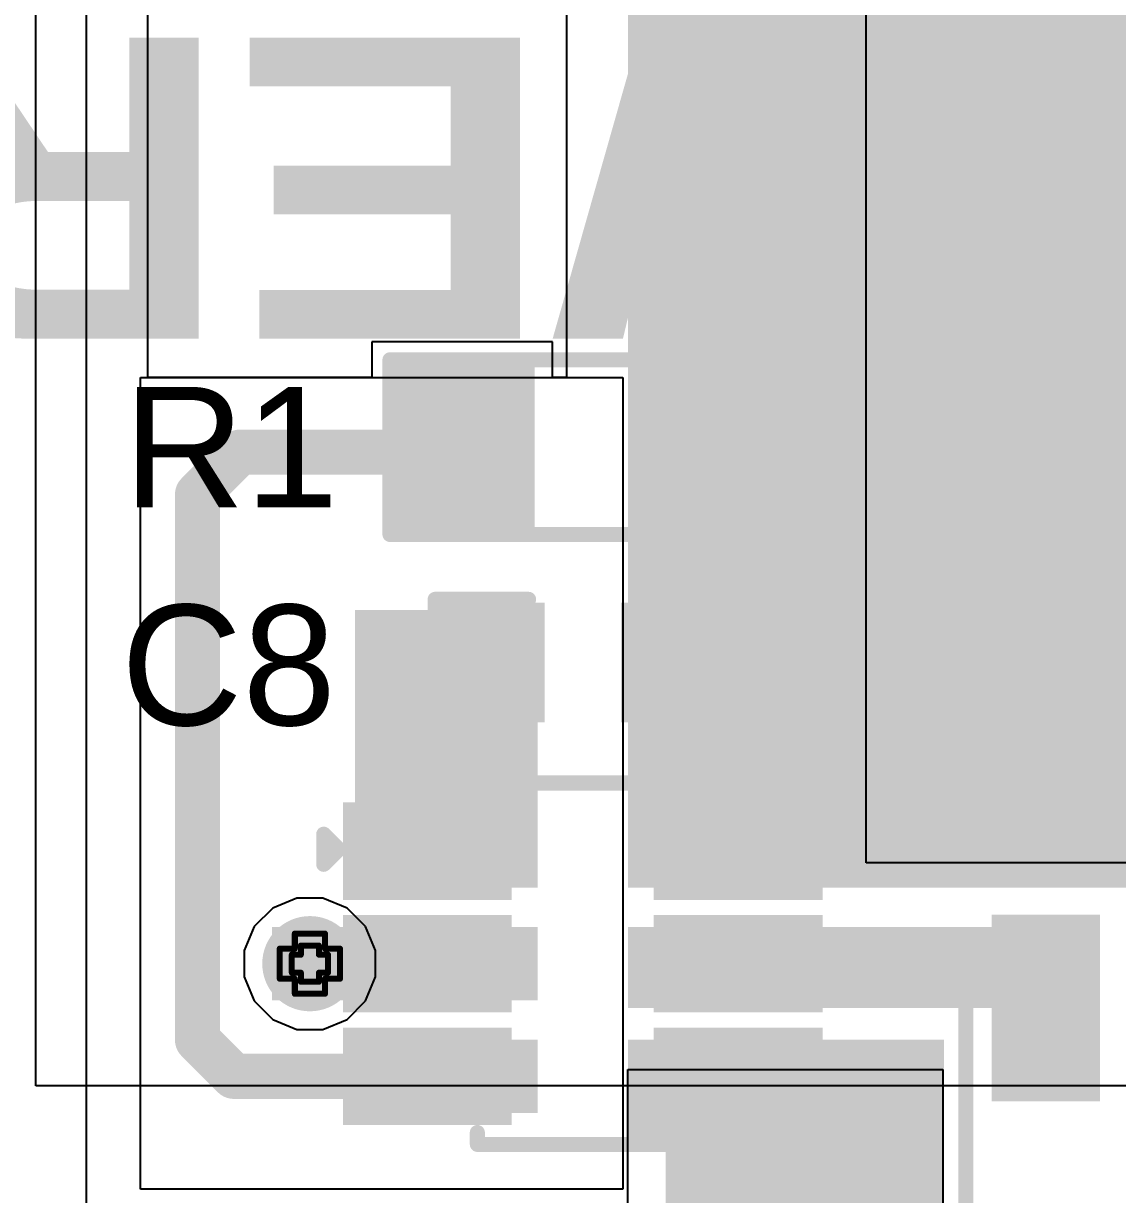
# Model space of a CAD drawing. Header units: inches. Extents: x -3 to 5259, y -3 to 5282.
# Drawn here: x 119.13 to 128.36, y 80.82 to 90.7 of the extents above; entities that cross this region are included whole.
import ezdxf

# ---------------------------------------------------------------- set-up
doc = ezdxf.new("R2010")
doc.units = ezdxf.units.IN
for name, color, linetype in [('Bottom Layer', 5, 'Continuous'), ('Bottom Solder', 6, 'Continuous'), ('Drill Drawing', 1, 'Continuous'), ('Layer 1', 16, 'Continuous'), ('Layer 2', 76, 'Continuous'), ('Top Layer', 1, 'Continuous'), ('Top Overlay', 2, 'Continuous'), ('Top Paste', 8, 'Continuous'), ('Top Solder', 216, 'Continuous'), ('Via Holes', 16, 'Continuous')]:
    doc.layers.add(name, color=color, linetype=linetype)
doc.styles.add('Arial', font='', dxfattribs={"height": 0.2})
doc.styles.add('Arial Black_Bold', font='', dxfattribs={"height": 0.2})
doc.styles.get('Arial').set_extended_font_data('Arial')
doc.styles.get('Arial Black_Bold').set_extended_font_data('Arial Black', bold=True)

# ---------------------------------------------------------------- blocks, each defined once
blk = doc.blocks.new('SOT_23_6_27')
at = {"layer": 'Top Layer'}
for points in [[(-1.92, 1.26), (-0.7, 1.26), (-0.7, 0.64), (-1.92, 0.64)], [(0.7, 1.26), (1.92, 1.26), (1.92, 0.64), (0.7, 0.64)], [(-1.92, 0.31), (-0.7, 0.31), (-0.7, -0.31), (-1.92, -0.31)], [(0.7, 0.31), (1.92, 0.31), (1.92, -0.31), (0.7, -0.31)], [(-1.92, -0.64), (-0.7, -0.64), (-0.7, -1.26), (-1.92, -1.26)], [(0.7, -0.64), (1.92, -0.64), (1.92, -1.26), (0.7, -1.26)]]:
    blk.add_hatch(color=1, dxfattribs=at).paths.add_polyline_path(points)
at = {"layer": 'Top Paste'}
for points in [[(-1.92, 1.26), (-0.7, 1.26), (-0.7, 0.64), (-1.92, 0.64)], [(0.7, 1.26), (1.92, 1.26), (1.92, 0.64), (0.7, 0.64)], [(-1.92, 0.31), (-0.7, 0.31), (-0.7, -0.31), (-1.92, -0.31)], [(0.7, 0.31), (1.92, 0.31), (1.92, -0.31), (0.7, -0.31)], [(-1.92, -0.64), (-0.7, -0.64), (-0.7, -1.26), (-1.92, -1.26)], [(0.7, -0.64), (1.92, -0.64), (1.92, -1.26), (0.7, -1.26)]]:
    blk.add_hatch(color=8, dxfattribs=at).paths.add_polyline_path(points)
at = {"layer": 'Top Solder'}
for points in [[(-2.0216, 1.3616), (-0.5984, 1.3616), (-0.5984, 0.5384), (-2.0216, 0.5384)], [(0.5984, 1.3616), (2.0216, 1.3616), (2.0216, 0.5384), (0.5984, 0.5384)], [(-2.0216, 0.4116), (-0.5984, 0.4116), (-0.5984, -0.4116), (-2.0216, -0.4116)], [(0.5984, 0.4116), (2.0216, 0.4116), (2.0216, -0.4116), (0.5984, -0.4116)], [(-2.0216, -0.5384), (-0.5984, -0.5384), (-0.5984, -1.3616), (-2.0216, -1.3616)], [(0.5984, -0.5384), (2.0216, -0.5384), (2.0216, -1.3616), (0.5984, -1.3616)]]:
    blk.add_hatch(color=216, dxfattribs=at).paths.add_polyline_path(points)
at = {"layer": 'Top Overlay'}
for points in [[(-0.889, 1.524, 0.127, 0.127, 0), (0.8636, 1.524, 0.127, 0.127, 0)], [(-0.889, 1.424, 0.127, 0.127, 0), (-0.889, 1.524, 0.127, 0.127, 0)], [(0.8636, 1.424, 0.127, 0.127, 0), (0.8636, 1.524, 0.127, 0.127, 0)], [(-2.1844, 1.0922, 0.127, 0.127, 0), (-2.0574, 0.9652, 0.127, 0.127, 0)], [(-2.1844, 0.8382, 0.127, 0.127, 0), (-2.1844, 1.0922, 0.127, 0.127, 0)], [(-2.1844, 0.8382, 0.127, 0.127, 0), (-2.0574, 0.9652, 0.127, 0.127, 0)], [(-0.889, -1.524, 0.127, 0.127, 0), (-0.889, -1.424, 0.127, 0.127, 0)], [(0.8636, -1.524, 0.127, 0.127, 0), (0.8636, -1.424, 0.127, 0.127, 0)], [(-0.889, -1.524, 0.127, 0.127, 0), (0.8636, -1.524, 0.127, 0.127, 0)]]:
    blk.add_lwpolyline(points, format="xyseb", dxfattribs=at)
for points in [[(-0.9207, 1.524, 0.0635, 0.0635, 1), (-0.8572, 1.524, 0.0635, 0.0635, 1)], [(-0.9207, 1.524, 0.0635, 0.0635, 1), (-0.8572, 1.524, 0.0635, 0.0635, 1)], [(0.8318, 1.524, 0.0635, 0.0635, 1), (0.8953, 1.524, 0.0635, 0.0635, 1)], [(0.8318, 1.524, 0.0635, 0.0635, 1), (0.8953, 1.524, 0.0635, 0.0635, 1)], [(-0.9207, 1.424, 0.0635, 0.0635, 1), (-0.8572, 1.424, 0.0635, 0.0635, 1)], [(0.8318, 1.424, 0.0635, 0.0635, 1), (0.8953, 1.424, 0.0635, 0.0635, 1)], [(-2.2161, 1.0922, 0.0635, 0.0635, 1), (-2.1526, 1.0922, 0.0635, 0.0635, 1)], [(-2.2161, 1.0922, 0.0635, 0.0635, 1), (-2.1526, 1.0922, 0.0635, 0.0635, 1)], [(-2.0892, 0.9652, 0.0635, 0.0635, 1), (-2.0257, 0.9652, 0.0635, 0.0635, 1)], [(-2.0892, 0.9652, 0.0635, 0.0635, 1), (-2.0257, 0.9652, 0.0635, 0.0635, 1)], [(-2.2161, 0.8382, 0.0635, 0.0635, 1), (-2.1526, 0.8382, 0.0635, 0.0635, 1)], [(-2.2161, 0.8382, 0.0635, 0.0635, 1), (-2.1526, 0.8382, 0.0635, 0.0635, 1)], [(-0.9207, -1.424, 0.0635, 0.0635, 1), (-0.8572, -1.424, 0.0635, 0.0635, 1)], [(0.8318, -1.424, 0.0635, 0.0635, 1), (0.8953, -1.424, 0.0635, 0.0635, 1)], [(-0.9207, -1.524, 0.0635, 0.0635, 1), (-0.8572, -1.524, 0.0635, 0.0635, 1)], [(-0.9207, -1.524, 0.0635, 0.0635, 1), (-0.8572, -1.524, 0.0635, 0.0635, 1)], [(0.8318, -1.524, 0.0635, 0.0635, 1), (0.8953, -1.524, 0.0635, 0.0635, 1)], [(0.8318, -1.524, 0.0635, 0.0635, 1), (0.8953, -1.524, 0.0635, 0.0635, 1)]]:
    blk.add_lwpolyline(points, format="xyseb", close=True, dxfattribs=at)
blk = doc.blocks.new('RES_0805_159')
at = {"layer": 'Top Layer'}
for points in [[(-1.524, 0.635), (-0.508, 0.635), (-0.508, -0.635), (-1.524, -0.635)], [(0.508, 0.635), (1.524, 0.635), (1.524, -0.635), (0.508, -0.635)]]:
    blk.add_hatch(color=1, dxfattribs=at).paths.add_polyline_path(points)
at = {"layer": 'Top Paste'}
for points in [[(-1.524, 0.635), (-0.508, 0.635), (-0.508, -0.635), (-1.524, -0.635)], [(0.508, 0.635), (1.524, 0.635), (1.524, -0.635), (0.508, -0.635)]]:
    blk.add_hatch(color=8, dxfattribs=at).paths.add_polyline_path(points)
at = {"layer": 'Top Solder'}
for points in [[(-1.6256, 0.7366), (-0.4064, 0.7366), (-0.4064, -0.7366), (-1.6256, -0.7366)], [(0.4064, 0.7366), (1.6256, 0.7366), (1.6256, -0.7366), (0.4064, -0.7366)]]:
    blk.add_hatch(color=216, dxfattribs=at).paths.add_polyline_path(points)
at = {"layer": 'Top Overlay'}
for points in [[(-1.6256, 0.7366, 0.127, 0.127, 0), (1.6256, 0.7366, 0.127, 0.127, 0)], [(-1.6256, -0.7366, 0.127, 0.127, 0), (-1.6256, 0.7366, 0.127, 0.127, 0)], [(1.6256, -0.7366, 0.127, 0.127, 0), (1.6256, 0.7366, 0.127, 0.127, 0)], [(-1.6256, -0.7366, 0.127, 0.127, 0), (1.6256, -0.7366, 0.127, 0.127, 0)]]:
    blk.add_lwpolyline(points, format="xyseb", dxfattribs=at)
for points in [[(-1.65735, 0.7366, 0.0635, 0.0635, 1), (-1.59385, 0.7366, 0.0635, 0.0635, 1)], [(-1.65735, 0.7366, 0.0635, 0.0635, 1), (-1.59385, 0.7366, 0.0635, 0.0635, 1)], [(1.59385, 0.7366, 0.0635, 0.0635, 1), (1.65735, 0.7366, 0.0635, 0.0635, 1)], [(1.59385, 0.7366, 0.0635, 0.0635, 1), (1.65735, 0.7366, 0.0635, 0.0635, 1)], [(-1.65735, -0.7366, 0.0635, 0.0635, 1), (-1.59385, -0.7366, 0.0635, 0.0635, 1)], [(-1.65735, -0.7366, 0.0635, 0.0635, 1), (-1.59385, -0.7366, 0.0635, 0.0635, 1)], [(1.59385, -0.7366, 0.0635, 0.0635, 1), (1.65735, -0.7366, 0.0635, 0.0635, 1)], [(1.59385, -0.7366, 0.0635, 0.0635, 1), (1.65735, -0.7366, 0.0635, 0.0635, 1)]]:
    blk.add_lwpolyline(points, format="xyseb", close=True, dxfattribs=at)
blk = doc.blocks.new('SON_8_5_6__166')
at = {"layer": 'Top Layer'}
blk.add_hatch(color=1, dxfattribs=at).paths.add_polyline_path([(-2.071, -1.55), (-0.699, -1.55), (-0.699, -2.26), (-2.071, -2.26)])
at = {"layer": 'Top Paste'}
blk.add_hatch(color=8, dxfattribs=at).paths.add_polyline_path([(-1.921, -1.7), (-0.849, -1.7), (-0.849, -2.11), (-1.921, -2.11)])
at = {"layer": 'Top Solder'}
blk.add_hatch(color=216, dxfattribs=at).paths.add_polyline_path([(-2.1726, -1.4484), (-0.5974, -1.4484), (-0.5974, -2.3616), (-2.1726, -2.3616)])
at = {"layer": 'Top Overlay'}
blk.add_lwpolyline([(4.385, -2.58, 0.127, 0.127, 0), (-1.615, -2.58, 0.127, 0.127, 0)], format="xyseb", dxfattribs=at)
blk.add_lwpolyline([(-1.6467, -2.58, 0.0635, 0.0635, 1), (-1.5832, -2.58, 0.0635, 0.0635, 1)], format="xyseb", close=True, dxfattribs=at)
blk = doc.blocks.new('C___0603_275')
at = {"layer": 'Top Layer'}
for points in [[(-0.381, 0.4445), (-0.381, -0.4445), (-1.143, -0.4445), (-1.143, 0.4445)], [(1.143, 0.4445), (1.143, -0.4445), (0.381, -0.4445), (0.381, 0.4445)]]:
    blk.add_hatch(color=1, dxfattribs=at).paths.add_polyline_path(points)
at = {"layer": 'Top Paste'}
for points in [[(-0.381, 0.4445), (-0.381, -0.4445), (-1.143, -0.4445), (-1.143, 0.4445)], [(1.143, 0.4445), (1.143, -0.4445), (0.381, -0.4445), (0.381, 0.4445)]]:
    blk.add_hatch(color=8, dxfattribs=at).paths.add_polyline_path(points)
at = {"layer": 'Top Solder'}
for points in [[(-0.321, 0.5045), (-0.321, -0.5045), (-1.203, -0.5045), (-1.203, 0.5045)], [(1.203, 0.5045), (1.203, -0.5045), (0.321, -0.5045), (0.321, 0.5045)]]:
    blk.add_hatch(color=216, dxfattribs=at).paths.add_polyline_path(points)
at = {"layer": 'Top Overlay'}
for points in [[(-1.2446, 0.5334, 0.127, 0.127, 0), (-0.4572, 0.5334, 0.127, 0.127, 0)], [(-1.2446, -0.5334, 0.127, 0.127, 0), (-1.2446, 0.5334, 0.127, 0.127, 0)], [(0.4572, 0.5334, 0.127, 0.127, 0), (1.2446, 0.5334, 0.127, 0.127, 0)], [(1.2446, -0.5334, 0.127, 0.127, 0), (1.2446, 0.5334, 0.127, 0.127, 0)], [(-1.2446, -0.5334, 0.127, 0.127, 0), (-0.4572, -0.5334, 0.127, 0.127, 0)], [(0.4572, -0.5334, 0.127, 0.127, 0), (1.2446, -0.5334, 0.127, 0.127, 0)]]:
    blk.add_lwpolyline(points, format="xyseb", dxfattribs=at)
for points in [[(-1.2764, 0.5334, 0.0635, 0.0635, 1), (-1.2128, 0.5334, 0.0635, 0.0635, 1)], [(-1.2764, 0.5334, 0.0635, 0.0635, 1), (-1.2128, 0.5334, 0.0635, 0.0635, 1)], [(-0.4889, 0.5334, 0.0635, 0.0635, 1), (-0.4254, 0.5334, 0.0635, 0.0635, 1)], [(0.4254, 0.5334, 0.0635, 0.0635, 1), (0.4889, 0.5334, 0.0635, 0.0635, 1)], [(1.2128, 0.5334, 0.0635, 0.0635, 1), (1.2764, 0.5334, 0.0635, 0.0635, 1)], [(1.2128, 0.5334, 0.0635, 0.0635, 1), (1.2764, 0.5334, 0.0635, 0.0635, 1)], [(-1.2764, -0.5334, 0.0635, 0.0635, 1), (-1.2128, -0.5334, 0.0635, 0.0635, 1)], [(-1.2764, -0.5334, 0.0635, 0.0635, 1), (-1.2128, -0.5334, 0.0635, 0.0635, 1)], [(-0.4889, -0.5334, 0.0635, 0.0635, 1), (-0.4254, -0.5334, 0.0635, 0.0635, 1)], [(0.4254, -0.5334, 0.0635, 0.0635, 1), (0.4889, -0.5334, 0.0635, 0.0635, 1)], [(1.2128, -0.5334, 0.0635, 0.0635, 1), (1.2764, -0.5334, 0.0635, 0.0635, 1)], [(1.2128, -0.5334, 0.0635, 0.0635, 1), (1.2764, -0.5334, 0.0635, 0.0635, 1)]]:
    blk.add_lwpolyline(points, format="xyseb", close=True, dxfattribs=at)

msp = doc.modelspace()

# ---------------------------------------------------------------- hatches: boundary and pattern name
at = {"layer": 'Bottom Layer'}
h = msp.add_hatch(color=5, dxfattribs=at)
edge = h.paths.add_edge_path()
edge.add_arc((121.5464, 82.7649), 0.3, 0, 360)
at = {"layer": 'Bottom Solder'}
h = msp.add_hatch(color=6, dxfattribs=at)
edge = h.paths.add_edge_path()
edge.add_arc((121.5464, 82.7649), 0.4016, 0, 360)
at = {"layer": 'Layer 1'}
h = msp.add_hatch(color=16, dxfattribs=at)
edge = h.paths.add_edge_path()
edge.add_arc((121.5464, 82.7649), 0.3, 0, 360)
at = {"layer": 'Layer 2'}
h = msp.add_hatch(color=76, dxfattribs=at)
edge = h.paths.add_edge_path()
edge.add_arc((121.5464, 82.7649), 0.3, 0, 360)
at = {"layer": 'Top Layer'}
for points in [[(124.2284, 83.4049), (133.604, 83.4049), (133.604, 90.7796), (124.2284, 90.7796)], [(123.4665, 85.7493), (121.9275, 85.7493), (121.9275, 83.4049), (123.4665, 83.4049)], [(121.2262, 82.4549), (123.4665, 82.4549), (123.4665, 83.0749), (121.2262, 83.0749)], [(124.2284, 82.3904), (128.1078, 82.3904), (128.1078, 83.0749), (124.2284, 83.0749)], [(121.9274, 81.5049), (123.4665, 81.5049), (123.4665, 82.1249), (121.9274, 82.1249)], [(124.2284, 81.2409), (126.8943, 81.2409), (126.8943, 82.1249), (124.2284, 82.1249)], [(124.5474, 80.6044), (126.8943, 80.6044), (126.8943, 82.1249), (124.5474, 82.1249)]]:
    msp.add_hatch(color=1, dxfattribs=at).paths.add_polyline_path(points)
h = msp.add_hatch(color=1, dxfattribs=at)
edge = h.paths.add_edge_path()
edge.add_arc((121.5464, 82.7649), 0.3, 0, 360)
at = {"layer": 'Top Solder'}
h = msp.add_hatch(color=216, dxfattribs=at)
edge = h.paths.add_edge_path()
edge.add_arc((121.5464, 82.7649), 0.4016, 0, 360)
at = {"layer": 'Via Holes'}
h = msp.add_hatch(color=7, dxfattribs=at)
edge = h.paths.add_edge_path()
edge.add_arc((121.5464, 82.7649), 0.15, 0, 360)

# ---------------------------------------------------------------- linework, layer by layer
at = {"layer": 'Drill Drawing'}
for points in [[(121.4194, 82.8919, 0.0508, 0.0508, 0), (121.4194, 83.0189, 0.0508, 0.0508, 0)], [(121.4194, 83.0189, 0.0508, 0.0508, 0), (121.6734, 83.0189, 0.0508, 0.0508, 0)], [(121.6734, 82.8919, 0.0508, 0.0508, 0), (121.6734, 83.0189, 0.0508, 0.0508, 0)], [(121.2924, 82.6379, 0.0508, 0.0508, 0), (121.2924, 82.8919, 0.0508, 0.0508, 0)], [(121.2924, 82.8919, 0.0508, 0.0508, 0), (121.4194, 82.8919, 0.0508, 0.0508, 0)], [(121.4702, 82.8411, 0.0508, 0.0508, 0), (121.4702, 82.9173, 0.0508, 0.0508, 0)], [(121.4702, 82.9173, 0.0508, 0.0508, 0), (121.6226, 82.9173, 0.0508, 0.0508, 0)], [(121.6226, 82.8411, 0.0508, 0.0508, 0), (121.6226, 82.9173, 0.0508, 0.0508, 0)], [(121.6734, 82.8919, 0.0508, 0.0508, 0), (121.8004, 82.8919, 0.0508, 0.0508, 0)], [(121.8004, 82.6379, 0.0508, 0.0508, 0), (121.8004, 82.8919, 0.0508, 0.0508, 0)], [(121.394, 82.6887, 0.0508, 0.0508, 0), (121.394, 82.8411, 0.0508, 0.0508, 0)], [(121.394, 82.8411, 0.0508, 0.0508, 0), (121.4702, 82.8411, 0.0508, 0.0508, 0)], [(121.6226, 82.8411, 0.0508, 0.0508, 0), (121.6988, 82.8411, 0.0508, 0.0508, 0)], [(121.6988, 82.6887, 0.0508, 0.0508, 0), (121.6988, 82.8411, 0.0508, 0.0508, 0)], [(121.394, 82.6887, 0.0508, 0.0508, 0), (121.4702, 82.6887, 0.0508, 0.0508, 0)], [(121.4702, 82.6125, 0.0508, 0.0508, 0), (121.4702, 82.6887, 0.0508, 0.0508, 0)], [(121.6226, 82.6887, 0.0508, 0.0508, 0), (121.6988, 82.6887, 0.0508, 0.0508, 0)], [(121.6226, 82.6125, 0.0508, 0.0508, 0), (121.6226, 82.6887, 0.0508, 0.0508, 0)], [(121.2924, 82.6379, 0.0508, 0.0508, 0), (121.4194, 82.6379, 0.0508, 0.0508, 0)], [(121.4194, 82.5109, 0.0508, 0.0508, 0), (121.4194, 82.6379, 0.0508, 0.0508, 0)], [(121.4702, 82.6125, 0.0508, 0.0508, 0), (121.6226, 82.6125, 0.0508, 0.0508, 0)], [(121.6734, 82.6379, 0.0508, 0.0508, 0), (121.8004, 82.6379, 0.0508, 0.0508, 0)], [(121.6734, 82.5109, 0.0508, 0.0508, 0), (121.6734, 82.6379, 0.0508, 0.0508, 0)], [(121.4194, 82.5109, 0.0508, 0.0508, 0), (121.6734, 82.5109, 0.0508, 0.0508, 0)]]:
    msp.add_lwpolyline(points, format="xyseb", dxfattribs=at)
for points in [[(121.4067, 83.0189, 0.0254, 0.0254, 1), (121.4321, 83.0189, 0.0254, 0.0254, 1)], [(121.4067, 83.0189, 0.0254, 0.0254, 1), (121.4321, 83.0189, 0.0254, 0.0254, 1)], [(121.6607, 83.0189, 0.0254, 0.0254, 1), (121.6861, 83.0189, 0.0254, 0.0254, 1)], [(121.6607, 83.0189, 0.0254, 0.0254, 1), (121.6861, 83.0189, 0.0254, 0.0254, 1)], [(121.2797, 82.8919, 0.0254, 0.0254, 1), (121.3051, 82.8919, 0.0254, 0.0254, 1)], [(121.2797, 82.8919, 0.0254, 0.0254, 1), (121.3051, 82.8919, 0.0254, 0.0254, 1)], [(121.4067, 82.8919, 0.0254, 0.0254, 1), (121.4321, 82.8919, 0.0254, 0.0254, 1)], [(121.4067, 82.8919, 0.0254, 0.0254, 1), (121.4321, 82.8919, 0.0254, 0.0254, 1)], [(121.4575, 82.9173, 0.0254, 0.0254, 1), (121.4829, 82.9173, 0.0254, 0.0254, 1)], [(121.4575, 82.9173, 0.0254, 0.0254, 1), (121.4829, 82.9173, 0.0254, 0.0254, 1)], [(121.6099, 82.9173, 0.0254, 0.0254, 1), (121.6353, 82.9173, 0.0254, 0.0254, 1)], [(121.6099, 82.9173, 0.0254, 0.0254, 1), (121.6353, 82.9173, 0.0254, 0.0254, 1)], [(121.6607, 82.8919, 0.0254, 0.0254, 1), (121.6861, 82.8919, 0.0254, 0.0254, 1)], [(121.6607, 82.8919, 0.0254, 0.0254, 1), (121.6861, 82.8919, 0.0254, 0.0254, 1)], [(121.7877, 82.8919, 0.0254, 0.0254, 1), (121.8131, 82.8919, 0.0254, 0.0254, 1)], [(121.7877, 82.8919, 0.0254, 0.0254, 1), (121.8131, 82.8919, 0.0254, 0.0254, 1)], [(121.3813, 82.8411, 0.0254, 0.0254, 1), (121.4067, 82.8411, 0.0254, 0.0254, 1)], [(121.3813, 82.8411, 0.0254, 0.0254, 1), (121.4067, 82.8411, 0.0254, 0.0254, 1)], [(121.4575, 82.8411, 0.0254, 0.0254, 1), (121.4829, 82.8411, 0.0254, 0.0254, 1)], [(121.4575, 82.8411, 0.0254, 0.0254, 1), (121.4829, 82.8411, 0.0254, 0.0254, 1)], [(121.6099, 82.8411, 0.0254, 0.0254, 1), (121.6353, 82.8411, 0.0254, 0.0254, 1)], [(121.6099, 82.8411, 0.0254, 0.0254, 1), (121.6353, 82.8411, 0.0254, 0.0254, 1)], [(121.6861, 82.8411, 0.0254, 0.0254, 1), (121.7115, 82.8411, 0.0254, 0.0254, 1)], [(121.6861, 82.8411, 0.0254, 0.0254, 1), (121.7115, 82.8411, 0.0254, 0.0254, 1)], [(121.3813, 82.6887, 0.0254, 0.0254, 1), (121.4067, 82.6887, 0.0254, 0.0254, 1)], [(121.3813, 82.6887, 0.0254, 0.0254, 1), (121.4067, 82.6887, 0.0254, 0.0254, 1)], [(121.4575, 82.6887, 0.0254, 0.0254, 1), (121.4829, 82.6887, 0.0254, 0.0254, 1)], [(121.4575, 82.6887, 0.0254, 0.0254, 1), (121.4829, 82.6887, 0.0254, 0.0254, 1)], [(121.6099, 82.6887, 0.0254, 0.0254, 1), (121.6353, 82.6887, 0.0254, 0.0254, 1)], [(121.6099, 82.6887, 0.0254, 0.0254, 1), (121.6353, 82.6887, 0.0254, 0.0254, 1)], [(121.6861, 82.6887, 0.0254, 0.0254, 1), (121.7115, 82.6887, 0.0254, 0.0254, 1)], [(121.6861, 82.6887, 0.0254, 0.0254, 1), (121.7115, 82.6887, 0.0254, 0.0254, 1)], [(121.2797, 82.6379, 0.0254, 0.0254, 1), (121.3051, 82.6379, 0.0254, 0.0254, 1)], [(121.2797, 82.6379, 0.0254, 0.0254, 1), (121.3051, 82.6379, 0.0254, 0.0254, 1)], [(121.4067, 82.6379, 0.0254, 0.0254, 1), (121.4321, 82.6379, 0.0254, 0.0254, 1)], [(121.4067, 82.6379, 0.0254, 0.0254, 1), (121.4321, 82.6379, 0.0254, 0.0254, 1)], [(121.4575, 82.6125, 0.0254, 0.0254, 1), (121.4829, 82.6125, 0.0254, 0.0254, 1)], [(121.4575, 82.6125, 0.0254, 0.0254, 1), (121.4829, 82.6125, 0.0254, 0.0254, 1)], [(121.6099, 82.6125, 0.0254, 0.0254, 1), (121.6353, 82.6125, 0.0254, 0.0254, 1)], [(121.6099, 82.6125, 0.0254, 0.0254, 1), (121.6353, 82.6125, 0.0254, 0.0254, 1)], [(121.6607, 82.6379, 0.0254, 0.0254, 1), (121.6861, 82.6379, 0.0254, 0.0254, 1)], [(121.6607, 82.6379, 0.0254, 0.0254, 1), (121.6861, 82.6379, 0.0254, 0.0254, 1)], [(121.7877, 82.6379, 0.0254, 0.0254, 1), (121.8131, 82.6379, 0.0254, 0.0254, 1)], [(121.7877, 82.6379, 0.0254, 0.0254, 1), (121.8131, 82.6379, 0.0254, 0.0254, 1)], [(121.4067, 82.5109, 0.0254, 0.0254, 1), (121.4321, 82.5109, 0.0254, 0.0254, 1)], [(121.4067, 82.5109, 0.0254, 0.0254, 1), (121.4321, 82.5109, 0.0254, 0.0254, 1)], [(121.6607, 82.5109, 0.0254, 0.0254, 1), (121.6861, 82.5109, 0.0254, 0.0254, 1)], [(121.6607, 82.5109, 0.0254, 0.0254, 1), (121.6861, 82.5109, 0.0254, 0.0254, 1)]]:
    msp.add_lwpolyline(points, format="xyseb", close=True, dxfattribs=at)
at = {"layer": 'Layer 2'}
for p, q in [((119.2361, 81.7357), (119.2361, 101.3301)), ((121.4363, 83.3189), (121.2326, 83.2345)), ((121.6566, 83.3189), (121.4363, 83.3189)), ((121.8603, 83.2345), (121.6566, 83.3189)), ((121.2326, 83.2345), (121.0768, 83.0787)), ((122.0161, 83.0787), (121.8603, 83.2345)), ((121.0768, 83.0787), (120.9925, 82.8751)), ((122.1004, 82.8751), (122.0161, 83.0787)), ((120.9925, 82.8751), (120.9925, 82.6547)), ((122.1004, 82.6547), (122.1004, 82.8751)), ((120.9925, 82.6547), (121.0768, 82.4511)), ((122.0161, 82.4511), (122.1004, 82.6547)), ((121.0768, 82.4511), (121.2326, 82.2952)), ((121.8603, 82.2952), (122.0161, 82.4511)), ((121.2326, 82.2952), (121.4363, 82.2109)), ((121.6566, 82.2109), (121.8603, 82.2952)), ((121.4363, 82.2109), (121.6566, 82.2109)), ((146.6267, 81.7357), (119.2361, 81.7357))]:
    msp.add_line(p, q, dxfattribs=at)
at = {"layer": 'Top Layer'}
for p, q in [((119.6609, 91.1915), (119.6609, 67.7051)), ((120.1788, 87.7098), (120.1788, 91.1915)), ((123.7104, 90.7796), (123.7104, 87.7098)), ((126.238, 83.6168), (126.238, 90.7796)), ((123.5934, 88.011), (122.0694, 88.011)), ((122.0694, 88.011), (122.0694, 87.7098)), ((123.5934, 87.7098), (123.5934, 88.011)), ((120.1181, 80.8627), (120.1181, 87.7098)), ((120.1181, 87.7098), (124.1854, 87.7098)), ((122.0694, 87.7098), (120.1788, 87.7098)), ((123.7104, 87.7098), (123.5934, 87.7098)), ((124.1854, 87.7098), (124.1854, 80.8627)), ((128.6304, 83.6168), (126.238, 83.6168)), ((124.2284, 53.8362), (124.2284, 81.8725)), ((124.2284, 81.8725), (126.8845, 81.8725)), ((126.8845, 81.8725), (126.8845, 80.6393)), ((124.1854, 80.8627), (120.1181, 80.8627))]:
    msp.add_line(p, q, dxfattribs=at)
for points in [[(120.5992, 86.7236, 0.381, 0.381, 0), (120.9548, 87.0792, 0.381, 0.381, 0)], [(120.9548, 87.0792, 0.381, 0.381, 0), (122.8314, 87.0792, 0.381, 0.381, 0)], [(120.5992, 82.1211, 0.381, 0.381, 0), (120.5992, 86.7236, 0.381, 0.381, 0)], [(120.5992, 82.1211, 0.381, 0.381, 0), (120.9054, 81.8149, 0.381, 0.381, 0)], [(120.9054, 81.8149, 0.381, 0.381, 0), (122.5375, 81.8149, 0.381, 0.381, 0)]]:
    msp.add_lwpolyline(points, format="xyseb", dxfattribs=at)
for points in [[(120.8596, 87.0792, 0.1905, 0.1905, 1), (121.0501, 87.0792, 0.1905, 0.1905, 1)], [(120.8596, 87.0792, 0.1905, 0.1905, 1), (121.0501, 87.0792, 0.1905, 0.1905, 1)], [(122.7362, 87.0792, 0.1905, 0.1905, 1), (122.9267, 87.0792, 0.1905, 0.1905, 1)], [(120.504, 86.7236, 0.1905, 0.1905, 1), (120.6945, 86.7236, 0.1905, 0.1905, 1)], [(120.504, 86.7236, 0.1905, 0.1905, 1), (120.6945, 86.7236, 0.1905, 0.1905, 1)], [(120.504, 82.1211, 0.1905, 0.1905, 1), (120.6945, 82.1211, 0.1905, 0.1905, 1)], [(120.504, 82.1211, 0.1905, 0.1905, 1), (120.6945, 82.1211, 0.1905, 0.1905, 1)], [(120.8101, 81.8149, 0.1905, 0.1905, 1), (121.0006, 81.8149, 0.1905, 0.1905, 1)], [(120.8101, 81.8149, 0.1905, 0.1905, 1), (121.0006, 81.8149, 0.1905, 0.1905, 1)], [(122.4422, 81.8149, 0.1905, 0.1905, 1), (122.6327, 81.8149, 0.1905, 0.1905, 1)]]:
    msp.add_lwpolyline(points, format="xyseb", close=True, dxfattribs=at)

# ---------------------------------------------------------------- block references
at = {"rotation": 270}
msp.add_blockref('SON_8_5_6__166', (129.6578, 81.0054), dxfattribs=at)
for name, p in [('RES_0805_159', (123.8474, 87.122)), ('C___0603_275', (123.8474, 85.3048)), ('SOT_23_6_27', (123.8474, 82.7649))]:
    msp.add_blockref(name, p)

# ---------------------------------------------------------------- texts
at = {"layer": 'Top Overlay', "style": 'Arial Black_Bold'}
msp.add_text('POWER IN', height=2.54, rotation=180, dxfattribs=at).set_placement((133.2899, 90.5761))
at = {"layer": 'Top Overlay', "style": 'Arial'}
for s, p in [('R1', (119.9729, 86.6142)), ('C8', (119.9528, 84.7762))]:
    msp.add_text(s, height=1.016, dxfattribs=at).set_placement(p)

doc.saveas('drawing.dxf')
